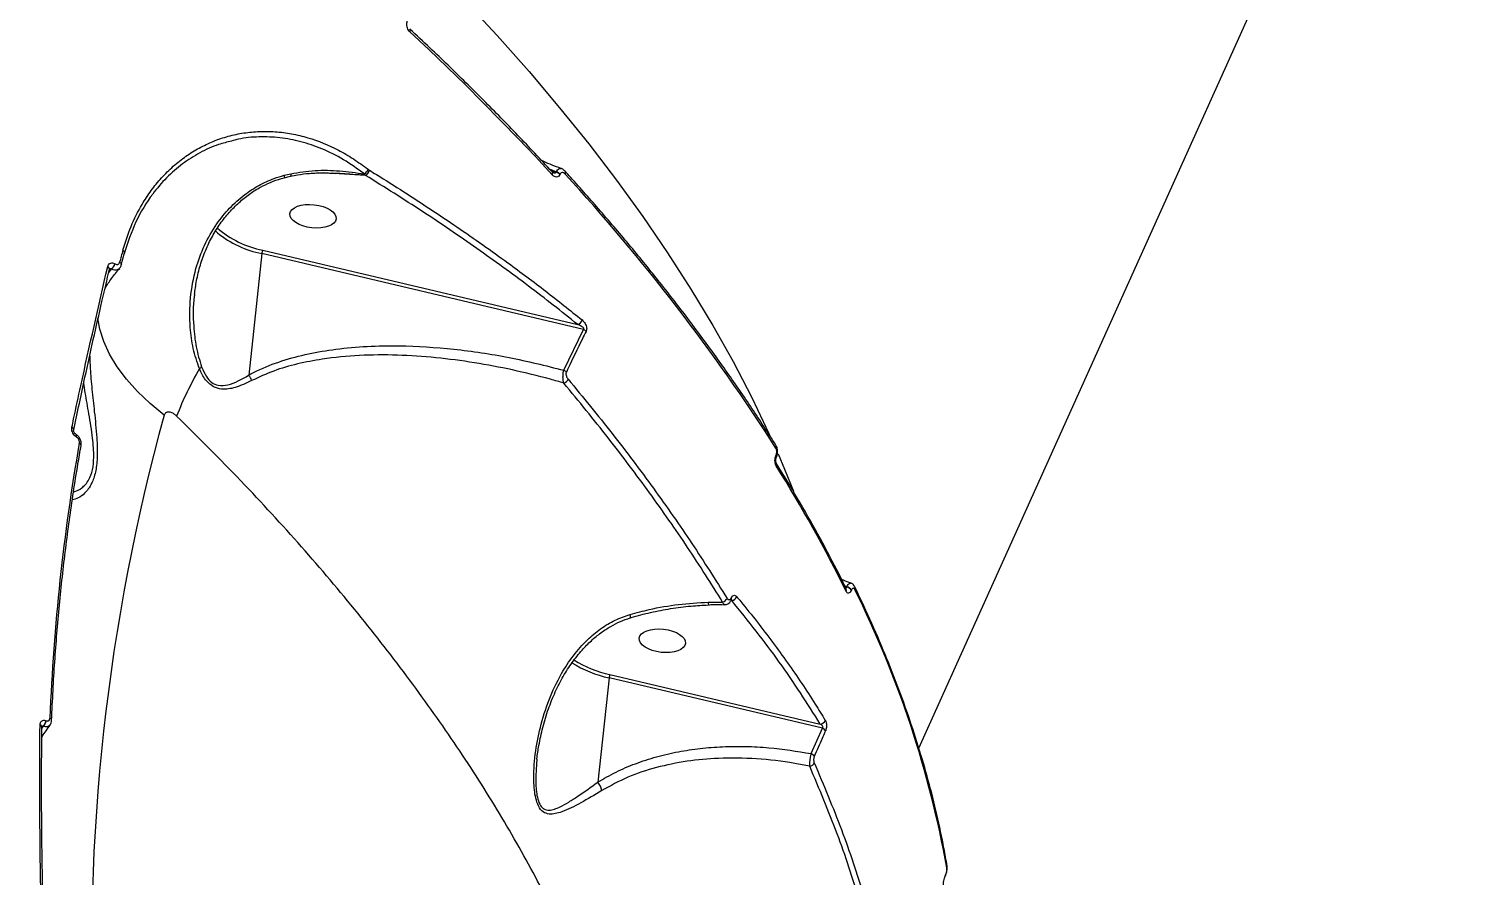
# Model space of a CAD drawing. Header units: millimetres. Extents: x -6901 to 7060, y -7557 to 6158.
# Drawn here: x -789.4 to -498.3, y 1037.6 to 1207.3 of the extents above; entities that cross this region are included whole.
import ezdxf

# ---------------------------------------------------------------- set-up
doc = ezdxf.new("R2010")
doc.units = ezdxf.units.MM
for name, color, linetype in [('DIKOM_ОБЪЕКТ', 7, 'Continuous'), ('DIKOM_РАЗМЕР_ЗОНА', 7, 'Continuous'), ('DIKOM_РАЗМЕР_ОБЪЕКТА', 7, 'Continuous')]:
    doc.layers.add(name, color=color, linetype=linetype)
doc.styles.add('style1', font='arial.ttf', dxfattribs={"width": 0.8})
doc.dimstyles.new('1-50', dxfattribs={"dimtxt": 300, "dimasz": 200, "dimexe": 100, "dimexo": 0, "dimgap": 100, "dimtad": 1, "dimtxsty": 'style1', "dimcen": 200, "dimclrd": 7, "dimclre": 7, "dimclrt": 7, "dimadec": 1, "dimazin": 2, "dimtfac": 1, "dimtmove": 0, "dimatfit": 2, "dimfxl": 0, "dimlwd": 25, "dimlwe": 18, "dimarcsym": 0})

# ---------------------------------------------------------------- blocks, each defined once
blk = doc.blocks.new('*D2')
at = {"layer": 'Defpoints', "color": 0, "transparency": 16777216}
for p in [(-1102.73, 4151.17), (-5819.23, -4492.42), (4721.24, -4492.42)]:
    blk.add_point(p, dxfattribs=at)
at = {"layer": 'DIKOM_РАЗМЕР_ОБЪЕКТА', "color": 7, "lineweight": 18, "transparency": 16777216}
for p, q in [((-1102.73, 4151.17), (-5919.23, 4151.17)), ((4721.24, -4492.42), (-5919.23, -4492.42))]:
    blk.add_line(p, q, dxfattribs=at)
at = {"layer": 'DIKOM_РАЗМЕР_ОБЪЕКТА', "color": 7, "lineweight": 25, "transparency": 16777216}
blk.add_line((-5819.23, 3951.17), (-5819.23, -4292.42), dxfattribs=at)
at = {"layer": 'DIKOM_РАЗМЕР_ОБЪЕКТА', "color": 7, "transparency": 16777216}
for points in [[(-5852.56, 3951.17), (-5785.89, 3951.17), (-5819.23, 4151.17)], [(-5852.56, -4292.42), (-5785.89, -4292.42), (-5819.23, -4492.42)]]:
    blk.add_solid(points, dxfattribs=at)
at = {"layer": 'DIKOM_РАЗМЕР_ОБЪЕКТА', "color": 7, "transparency": 16777216, "insert": (-6072.4, -170.63), "char_height": 300, "attachment_point": 5, "rotation": 90, "style": 'style1'}
blk.add_mtext('8650', dxfattribs=at)
blk = doc.blocks.new('*D3')
at = {"layer": 'Defpoints', "color": 0, "transparency": 16777216}
for p in [(-1553.27, 6158.28), (-6450.85, -6312.94), (5659.92, -6312.94)]:
    blk.add_point(p, dxfattribs=at)
at = {"layer": 'DIKOM_РАЗМЕР_ЗОНА', "color": 7, "lineweight": 18, "transparency": 16777216}
for p, q in [((-1553.27, 6158.28), (-6550.85, 6158.28)), ((5659.92, -6312.94), (-6550.85, -6312.94))]:
    blk.add_line(p, q, dxfattribs=at)
at = {"layer": 'DIKOM_РАЗМЕР_ЗОНА', "color": 7, "lineweight": 25, "transparency": 16777216}
blk.add_line((-6450.85, 5958.28), (-6450.85, -6112.94), dxfattribs=at)
at = {"layer": 'DIKOM_РАЗМЕР_ЗОНА', "color": 7, "transparency": 16777216}
for points in [[(-6484.18, 5958.28), (-6417.52, 5958.28), (-6450.85, 6158.28)], [(-6484.18, -6112.94), (-6417.52, -6112.94), (-6450.85, -6312.94)]]:
    blk.add_solid(points, dxfattribs=at)
at = {"layer": 'DIKOM_РАЗМЕР_ЗОНА', "color": 7, "transparency": 16777216, "insert": (-6704.02, -77.33), "char_height": 300, "attachment_point": 5, "rotation": 90, "style": 'style1'}
blk.add_mtext('12500', dxfattribs=at)

msp = doc.modelspace()

# ---------------------------------------------------------------- linework, layer by layer
at = {"layer": 'DIKOM_ОБЪЕКТ', "color": 7, "linetype": 'Continuous', "lineweight": 15}
for p, q in [((-610.998, 1063.183), (-503.582, 1301.518)), ((-721.449, 1179.193), (-721.203, 1179.025)), ((-683.7, 1178.679), (-685.073, 1179.245)), ((-738.276, 1177.491), (-736.973, 1177.795)), ((-738.261, 1177.985), (-736.964, 1178.297)), ((-721.951, 1177.976), (-730.43, 1178.473)), ((-721.984, 1177.984), (-724.484, 1178.173)), ((-721.984, 1177.984), (-722.189, 1178.272)), ((-721.951, 1177.976), (-721.984, 1177.984)), ((-721.203, 1179.025), (-721.169, 1179.005)), ((-684.759, 1178.908), (-683.736, 1178.599)), ((-683.736, 1178.599), (-683.7, 1178.679)), ((-682.935, 1178.22), (-682.971, 1178.139)), ((-770.924, 1160.028), (-770.268, 1162.418)), ((-742.761, 1162.29), (-745.372, 1137.949)), ((-678.223, 1147.103), (-742.761, 1162.29)), ((-742.572, 1162.953), (-679.419, 1148.092)), ((-773.439, 1158.503), (-772.91, 1159.185)), ((-772.93, 1159.198), (-773.349, 1158.887)), ((-773.304, 1159.174), (-773.309, 1159.151)), ((-772.91, 1159.185), (-772.93, 1159.198)), ((-772.222, 1160.259), (-772.202, 1160.246)), ((-682.193, 1138.916), (-678.223, 1147.103)), ((-780.049, 1126.074), (-780.07, 1126.087)), ((-779.933, 1125.543), (-779.954, 1125.555)), ((-639.657, 1121.849), (-639.638, 1121.892)), ((-639.596, 1121.474), (-639.577, 1121.517)), ((-625.437, 1095.51), (-625.832, 1095.691)), ((-625.753, 1095.534), (-625.465, 1095.448)), ((-625.552, 1095.134), (-625.553, 1095.135)), ((-625.465, 1095.448), (-625.437, 1095.51)), ((-624.529, 1094.851), (-624.557, 1094.789)), ((-653.251, 1092.43), (-650.348, 1092.455)), ((-648.508, 1092.733), (-648.641, 1092.773)), ((-648.508, 1092.733), (-648.614, 1092.739)), ((-673.131, 1077.254), (-675.371, 1056.362)), ((-630.357, 1067.189), (-673.131, 1077.254)), ((-672.942, 1077.918), (-630.769, 1067.994)), ((-786.054, 1068.676), (-786.033, 1068.668)), ((-786.865, 1067.5), (-786.862, 1067.474)), ((-786.839, 1067.097), (-786.566, 1067.507)), ((-786.586, 1067.516), (-786.838, 1067.287)), ((-786.566, 1067.507), (-786.586, 1067.516)), ((-632.595, 1062.085), (-630.357, 1067.189)), ((-687.586, 1060.977), (-687.598, 1060.748)), ((-605.686, 1037.557), (-605.658, 1037.619)), ((-605.667, 1037.732), (-605.639, 1037.794))]:
    msp.add_line(p, q, dxfattribs=at)
at = {"layer": 'DIKOM_ОБЪЕКТ', "color": 7, "linetype": 'Continuous', "lineweight": 15, "flags": 128}
for points in [[(-702.212, 1213.169), (-695.552, 1205.988), (-689.16, 1198.774), (-683.039, 1191.533), (-677.197, 1184.271), (-671.639, 1176.996), (-666.369, 1169.714), (-661.394, 1162.431), (-656.716, 1155.156), (-652.341, 1147.893), (-648.273, 1140.651), (-644.515, 1133.436), (-641.071, 1126.255), (-640.89, 1125.858)], [(-684.551, 1178.116), (-687.908, 1181.731), (-691.325, 1185.336), (-694.802, 1188.931), (-698.339, 1192.516), (-701.933, 1196.09), (-705.585, 1199.652), (-709.294, 1203.202), (-713.059, 1206.739)], [(-736.964, 1178.297), (-736.943, 1178.055), (-736.944, 1177.892), (-736.968, 1177.816), (-736.979, 1177.81)], [(-751.629, 1166.447), (-752.068, 1166.847), (-752.095, 1166.873)], [(-771.265, 1160.581), (-771.148, 1160.494), (-771.052, 1160.403), (-770.98, 1160.307), (-770.934, 1160.212), (-770.914, 1160.118), (-770.923, 1160.029), (-770.923, 1160.028)], [(-762.326, 1129.906), (-765.147, 1132.249), (-767.672, 1134.663), (-769.882, 1137.13), (-771.758, 1139.63), (-773.286, 1142.145), (-774.454, 1144.654), (-775.253, 1147.139), (-775.654, 1149.354)], [(-780.476, 1126.982), (-780.476, 1126.982), (-780.481, 1126.96)], [(-779.954, 1125.555), (-779.934, 1125.693), (-779.934, 1125.817), (-779.954, 1125.924), (-779.992, 1126.01), (-780.048, 1126.072), (-780.072, 1126.088)], [(-639.239, 1122.152), (-637.945, 1119.113), (-636.151, 1114.669)], [(-668.904, 1089.274), (-668.874, 1089.303), (-668.85, 1089.434), (-668.86, 1089.662), (-668.904, 1089.972)]]:
    msp.add_lwpolyline(points, dxfattribs=at)
at = {"layer": 'DIKOM_ОБЪЕКТ', "color": 7, "linetype": 'Continuous', "lineweight": 15}
for centre, radius, start, end in [((-713.487, 1207.024), 0.514, 326.35721, 32.73268), ((-723.098, 1179.76), 1.744, 301.41878, 340.99324), ((-722.673, 1179.313), 1.498, 297.37897, 348.89907), ((-722.662, 1179.327), 1.527, 297.74102, 347.81102), ((-685.004, 1178.398), 0.533, 328.16543, 33.51351), ((-684.222, 1176.921), 1.746, 44.22803, 73.83067), ((-684.186, 1177.002), 1.747, 44.23218, 73.83308), ((-682.393, 1178.517), 0.54, 328.63183, 33.16944), ((-973.843, 909.985), 396.448, 32.5527, 42.5813), ((-738.637, 1182.39), 19.832, 228.99466, 258.55403), ((-738.625, 1182.649), 20.775, 231.24753, 258.51636), ((-375.678, 1053.462), 409.833, 164.50153, 164.84857), ((-770.846, 1162.447), 0.578, 357.14881, 65.76841), ((-740.844, 1162.102), 1.927, 153.80311, 174.4224), ((-773.859, 1159.162), 0.555, 1.25372, 69.15352), ((-774.09, 1160.738), 1.928, 306.98181, 345.60537), ((-774.069, 1160.725), 1.927, 306.97208, 345.61065), ((-679.875, 1149.392), 1.377, 289.34807, 344.08996), ((-678.914, 1145.76), 1.51, 38.32266, 62.79105), ((-695.046, 1104.599), 69.479, 150.10113, 158.81068), ((-756.666, 1141.524), 2.679, 301.20355, 313.47213), ((-682.843, 1137.575), 1.491, 39.5497, 64.13071), ((-682.758, 1137.806), 1.572, 291.1136, 334.82106), ((-373.719, 1022.494), 403.178, 164.54897, 182.90447), ((-781.052, 1126.966), 0.576, 1.61782, 67.45939), ((-371.489, 1052.679), 414.099, 170.03923, 177.71814), ((-780.379, 1125.725), 0.482, 337.79105, 46.21215), ((-779.538, 1123.797), 0.545, 1.1716, 69.43715), ((-640.2, 1123.584), 0.592, 331.71106, 28.93927), ((-639.961, 1121.607), 0.388, 339.75712, 38.5844), ((-639.942, 1121.65), 0.389, 339.98092, 38.54819), ((-640.119, 1120.02), 0.591, 331.66092, 28.87591), ((-887.99, 964.61), 292.854, 26.34938, 31.98627), ((-626.119, 1094.874), 0.624, 333.11549, 24.43937), ((-625.837, 1093.979), 1.515, 32.306, 75.77175), ((-625.809, 1094.042), 1.515, 32.30732, 75.77043), ((-624.437, 1095.265), 0.628, 333.27787, 24.10556), ((-809.397, 1002.587), 207.256, 10.16224, 26.47484), ((-649.409, 1092.487), 3.842, 180.85535, 188.90642), ((-650.668, 1093.76), 1.343, 283.78548, 334.67841), ((-649.023, 1093.047), 0.456, 337.71551, 32.01891), ((-648.736, 1093.965), 1.253, 280.47594, 341.12785), ((-668.16, 1100.056), 23.337, 237.84375, 257.7021), ((-668.124, 1100.021), 22.623, 237.82159, 257.70378), ((-671.213, 1077.067), 1.927, 153.80498, 174.4253), ((-787.712, 1068.734), 1.659, 312.71679, 358.0057), ((-787.69, 1068.725), 1.658, 312.70939, 358.00722), ((-785.392, 1068.686), 0.498, 7.47359, 74.63717), ((-630.885, 1069.178), 1.19, 275.57308, 338.45272), ((-787.348, 1067.357), 0.504, 16.5103, 76.28406), ((-630.858, 1066.039), 1.255, 27.06611, 66.46341), ((-633.084, 1060.736), 1.215, 278.84064, 334.68663), ((-633.072, 1060.94), 1.241, 27.77457, 67.3939), ((-678.011, 1054.11), 3.47, 9.29173, 40.45918), ((-606.017, 1039.444), 0.689, 335.10397, 9.15297), ((-605.955, 1037.676), 0.294, 335.14152, 11.00142), ((-605.928, 1037.738), 0.295, 336.91335, 10.96516)]:
    msp.add_arc(centre, radius, start, end, dxfattribs=at)
for centre in [(-732.484, 1169.777), (-662.437, 1084.69)]:
    msp.add_ellipse(centre, major_axis=(-4.641, 0.514), ratio=0.5005118, dxfattribs=at)
for points, knots in [([(-713.059, 1206.739), (-713.155, 1206.841), (-713.359, 1207.059), (-713.58, 1207.5), (-713.702, 1207.989), (-713.713, 1208.474), (-713.622, 1208.744), (-713.576, 1208.879)], [0, 0, 0, 0, 0.1890444, 0.404521, 0.606848, 0.8033561, 1, 1, 1, 1]), ([(-684.559, 1178.692), (-685.713, 1179.939), (-689.058, 1183.554), (-694.773, 1189.512), (-701.778, 1196.546), (-707.897, 1202.473), (-711.712, 1206.045), (-713.055, 1207.302)], [0, 0, 0, 0, 0.1293309, 0.3750745, 0.6208173, 0.8665545, 1, 1, 1, 1]), ([(-770.609, 1162.975), (-770.099, 1164.589), (-769.072, 1167.841), (-767.065, 1171.779), (-764.965, 1174.98), (-762.876, 1177.541), (-760.547, 1179.845), (-758.013, 1181.845), (-755.325, 1183.512), (-752.486, 1184.857), (-749.487, 1185.872), (-746.384, 1186.533), (-743.235, 1186.831), (-740.039, 1186.781), (-736.79, 1186.366), (-732.53, 1185.349), (-728.355, 1183.642), (-724.355, 1181.338), (-722.418, 1179.908), (-721.449, 1179.193)], [0, 0, 0, 0, 0.0745637, 0.1501933, 0.2027896, 0.2553865, 0.3095194, 0.363652, 0.4162912, 0.4689309, 0.5231064, 0.5772823, 0.6299, 0.6825171, 0.736665, 0.7908124, 0.8939434, 0.9469708, 1, 1, 1, 1]), ([(-722.189, 1178.272), (-723.569, 1179.266), (-726.33, 1181.254), (-730.624, 1183.364), (-734.912, 1184.813), (-739.14, 1185.615), (-743.337, 1185.762), (-746.592, 1185.495), (-748.369, 1184.984), (-748.832, 1184.851)], [0, 0, 0, 0, 0.1656487, 0.3312941, 0.4848498, 0.6388926, 0.7924456, 0.9459598, 1, 1, 1, 1]), ([(-748.832, 1184.851), (-749.699, 1184.642), (-751.897, 1184.111), (-755.208, 1182.583), (-758.711, 1180.357), (-761.893, 1177.576), (-765.131, 1173.798), (-768.192, 1168.812), (-769.641, 1164.45), (-770.366, 1162.269)], [0, 0, 0, 0, 0.0860106, 0.218096, 0.350161, 0.482649, 0.6147159, 0.8073579, 1, 1, 1, 1]), ([(-682.702, 1179.349), (-682.874, 1179.406), (-684.227, 1179.859), (-685.513, 1180.429), (-686.635, 1180.926)], [0, 0, 0, 0, 0.1275591, 1, 1, 1, 1]), ([(-683.7, 1178.679), (-683.663, 1178.748), (-683.541, 1178.976), (-683.295, 1179.245), (-682.985, 1179.408), (-682.798, 1179.35), (-682.71, 1179.323)], [0, 0, 0, 0, 0.1339302, 0.4409545, 0.7352095, 1, 1, 1, 1]), ([(-681.95, 1178.801), (-682, 1178.86), (-682.199, 1179.091), (-682.465, 1179.292), (-682.698, 1179.336), (-682.708, 1179.338)], [0, 0, 0, 0, 0.2467266, 0.9658179, 1, 1, 1, 1]), ([(-755.278, 1139.233), (-755.732, 1140.566), (-756.641, 1143.237), (-757.233, 1148.061), (-757.208, 1153.461), (-756.191, 1159.015), (-754.37, 1163.994), (-752.059, 1168.067), (-749.292, 1171.466), (-746.431, 1174.044), (-743.397, 1176.011), (-740.703, 1177.278), (-738.945, 1177.787), (-738.261, 1177.985)], [0, 0, 0, 0, 0.0899531, 0.180155, 0.3068406, 0.4334847, 0.5393771, 0.6451762, 0.7305692, 0.8158829, 0.885729, 0.9555185, 1, 1, 1, 1]), ([(-756.239, 1154.07), (-756.125, 1155.007), (-755.879, 1157.016), (-755.125, 1159.999), (-754.071, 1162.97), (-752.739, 1165.742), (-751.156, 1168.274), (-749.354, 1170.55), (-747.38, 1172.547), (-745.271, 1174.244), (-743.151, 1175.589), (-741.001, 1176.607), (-739.395, 1177.214), (-738.456, 1177.411), (-738.27, 1177.45)], [0, 0, 0, 0, 0.0912998, 0.1955691, 0.2973468, 0.3961981, 0.4922971, 0.5845255, 0.6736967, 0.7588698, 0.8399112, 0.9089948, 0.9820514, 1, 1, 1, 1]), ([(-738.261, 1177.985), (-738.258, 1177.96), (-738.239, 1177.802), (-738.232, 1177.593), (-738.248, 1177.464), (-738.28, 1177.496), (-738.28, 1177.496)], [0, 0, 0, 0, 0.0846386, 0.5262439, 0.9985442, 1, 1, 1, 1]), ([(-736.975, 1177.79), (-736.522, 1177.893), (-735.275, 1178.178), (-733.06, 1178.406), (-730.505, 1178.522), (-728.758, 1178.422), (-727.961, 1178.376)], [0, 0, 0, 0, 0.1527684, 0.4205836, 0.7358265, 1, 1, 1, 1]), ([(-736.964, 1178.297), (-735.337, 1178.562), (-732.081, 1179.092), (-727.129, 1178.95), (-723.842, 1178.499), (-722.189, 1178.272)], [0, 0, 0, 0, 0.3317425, 0.6638447, 1, 1, 1, 1]), ([(-724.484, 1178.173), (-724.517, 1178.175), (-725.897, 1178.28), (-727.28, 1178.342), (-728.629, 1178.404)], [0, 0, 0, 0, 0.0242609, 1, 1, 1, 1]), ([(-679.419, 1148.092), (-682.672, 1150.672), (-689.179, 1155.832), (-699.604, 1163.379), (-710.466, 1170.791), (-718.123, 1175.581), (-721.951, 1177.976)], [0, 0, 0, 0, 0.2492675, 0.4985361, 0.7492675, 1, 1, 1, 1]), ([(-721.169, 1179.005), (-720.706, 1178.719), (-718.389, 1177.292), (-712.442, 1173.545), (-703.55, 1167.672), (-694.113, 1161.007), (-685.778, 1154.784), (-680.96, 1150.937), (-678.551, 1149.014)], [0, 0, 0, 0, 0.0299888, 0.1499469, 0.3900562, 0.6301657, 0.8150823, 1, 1, 1, 1]), ([(-684.377, 1178.544), (-684.375, 1178.544), (-684.351, 1178.544), (-684.429, 1178.56), (-684.517, 1178.651), (-684.56, 1178.696)], [0, 0, 0, 0, 0.0471244, 0.5383145, 1, 1, 1, 1]), ([(-682.971, 1178.139), (-682.998, 1178.087), (-683.09, 1177.906), (-683.323, 1177.7), (-683.683, 1177.617), (-684.117, 1177.723), (-684.397, 1177.977), (-684.551, 1178.116)], [0, 0, 0, 0, 0.0796222, 0.2757258, 0.4707532, 0.7105354, 1, 1, 1, 1]), ([(-684.377, 1178.554), (-684.308, 1178.532), (-684.16, 1178.484), (-683.974, 1178.473), (-683.842, 1178.502), (-683.771, 1178.54), (-683.747, 1178.581), (-683.736, 1178.599)], [0, 0, 0, 0, 0.2995242, 0.6383316, 0.7785754, 0.9068403, 1, 1, 1, 1]), ([(-681.932, 1178.236), (-682.033, 1178.329), (-682.213, 1178.493), (-682.49, 1178.557), (-682.713, 1178.502), (-682.858, 1178.37), (-682.917, 1178.255), (-682.935, 1178.22)], [0, 0, 0, 0, 0.3025646, 0.5347137, 0.7254836, 0.9171134, 1, 1, 1, 1]), ([(-639.682, 1123.871), (-640.486, 1125.135), (-642.817, 1128.8), (-646.88, 1134.872), (-651.953, 1142.083), (-657.29, 1149.291), (-662.88, 1156.49), (-668.722, 1163.674), (-674.704, 1170.713), (-679.165, 1175.753), (-681.574, 1178.407), (-681.941, 1178.812)], [0, 0, 0, 0, 0.0688516, 0.1996749, 0.3304988, 0.4613208, 0.5921402, 0.7229571, 0.853771, 0.9776972, 1, 1, 1, 1]), ([(-780.831, 1127.497), (-780.715, 1128.048), (-780.131, 1130.802), (-777.841, 1141.474), (-775.495, 1151.691), (-773.661, 1159.68)], [0, 0, 0, 0, 0.0517106, 0.2585528, 1, 1, 1, 1]), ([(-780.456, 1126.977), (-779.715, 1130.482), (-777.911, 1139.009), (-775.509, 1149.748), (-773.793, 1157.009), (-773.283, 1159.169)], [0, 0, 0, 0, 0.3289102, 0.8004112, 1, 1, 1, 1]), ([(-774.187, 1155.322), (-773.77, 1156), (-772.926, 1157.375), (-771.812, 1158.67), (-771.248, 1159.326)], [0, 0, 0, 0, 0.4935737, 1, 1, 1, 1]), ([(-773.661, 1159.68), (-773.614, 1159.817), (-773.521, 1160.091), (-773.23, 1160.355), (-772.868, 1160.463), (-772.514, 1160.415), (-772.304, 1160.302), (-772.222, 1160.259)], [0, 0, 0, 0, 0.2182592, 0.4367346, 0.653009, 0.8657396, 1, 1, 1, 1]), ([(-772.93, 1159.198), (-772.956, 1159.213), (-773.023, 1159.253), (-773.148, 1159.261), (-773.257, 1159.231), (-773.305, 1159.186), (-773.314, 1159.176)], [0, 0, 0, 0, 0.2139217, 0.5540411, 0.9106139, 1, 1, 1, 1]), ([(-773.307, 1159.151), (-773.305, 1159.16), (-773.298, 1159.203), (-773.293, 1159.205), (-773.29, 1159.207)], [0, 0, 0, 0, 0.1894608, 1, 1, 1, 1]), ([(-771.297, 1159.371), (-771.366, 1159.288), (-771.496, 1159.134), (-771.836, 1158.997), (-772.277, 1158.957), (-772.676, 1159.07), (-772.882, 1159.172), (-772.91, 1159.185)], [0, 0, 0, 0, 0.1964349, 0.3688223, 0.6630536, 0.9547736, 1, 1, 1, 1]), ([(-772.202, 1160.246), (-772.189, 1160.238), (-772.092, 1160.181), (-771.903, 1160.114), (-771.686, 1160.124), (-771.495, 1160.208), (-771.348, 1160.35), (-771.291, 1160.509), (-771.265, 1160.581)], [0, 0, 0, 0, 0.0340251, 0.2522836, 0.4705632, 0.5979321, 0.8193047, 1, 1, 1, 1]), ([(-771.307, 1159.353), (-771.269, 1159.386), (-771.09, 1159.544), (-770.967, 1159.797), (-770.935, 1160.009), (-770.931, 1160.032)], [0, 0, 0, 0, 0.1925035, 0.9126276, 1, 1, 1, 1]), ([(-756.231, 1154.067), (-756.254, 1153.943), (-756.638, 1151.864), (-756.48, 1148.318), (-756.047, 1143.55), (-755.231, 1140.902), (-754.823, 1139.58)], [0, 0, 0, 0, 0.0258796, 0.4333535, 0.7170872, 1, 1, 1, 1]), ([(-678.223, 1147.103), (-678.212, 1147.11), (-678.19, 1147.126), (-678.163, 1147.16), (-678.152, 1147.194), (-678.15, 1147.231), (-678.158, 1147.277), (-678.218, 1147.397), (-678.387, 1147.551), (-678.672, 1147.743), (-679.025, 1147.928), (-679.289, 1148.038), (-679.419, 1148.092)], [0, 0, 0, 0, 0.0254568, 0.0517287, 0.0782547, 0.0864536, 0.1150014, 0.152878, 0.3029574, 0.490737, 0.7489828, 1, 1, 1, 1]), ([(-678.551, 1149.014), (-678.327, 1148.799), (-678.008, 1148.492), (-677.714, 1147.883), (-677.606, 1147.451), (-677.608, 1147.066), (-677.664, 1146.835), (-677.716, 1146.725), (-677.729, 1146.696)], [0, 0, 0, 0, 0.4030022, 0.5733178, 0.7451301, 0.8533653, 0.9617343, 1, 1, 1, 1]), ([(-677.729, 1146.696), (-677.978, 1146.201), (-679.223, 1143.724), (-680.54, 1140.997), (-681.586, 1138.755), (-681.693, 1138.524)], [0, 0, 0, 0, 0.1831694, 0.9158829, 1, 1, 1, 1]), ([(-777.256, 1141.766), (-777.233, 1140.942), (-777.173, 1138.863), (-776.824, 1135.097), (-776.413, 1131.288), (-776.062, 1128.024), (-775.852, 1125.587), (-775.74, 1123.327), (-775.753, 1120.957), (-776.048, 1118.402), (-776.747, 1116.376), (-777.538, 1115.074), (-778.459, 1114.031), (-779.568, 1113.234), (-780.346, 1113.016), (-780.721, 1112.911)], [0, 0, 0, 0, 0.0799244, 0.2015451, 0.3231178, 0.3905766, 0.4579649, 0.5107582, 0.5634514, 0.6414449, 0.7196161, 0.7721988, 0.8248815, 0.9157315, 1, 1, 1, 1]), ([(-745.372, 1137.949), (-744.826, 1138.235), (-742.72, 1139.34), (-738.769, 1140.869), (-733.446, 1142.278), (-727.712, 1143.234), (-721.629, 1143.767), (-713.745, 1143.899), (-704.242, 1143.29), (-693.177, 1141.661), (-685.852, 1139.831), (-682.193, 1138.916)], [0, 0, 0, 0, 0.0310726, 0.11984, 0.2089545, 0.2979293, 0.396824, 0.4957433, 0.6636324, 0.8319721, 1, 1, 1, 1]), ([(-682.192, 1136.339), (-683.091, 1136.597), (-686.51, 1137.58), (-692.488, 1139.038), (-700.158, 1140.491), (-707.869, 1141.507), (-715.585, 1142.033), (-723.21, 1141.974), (-729.894, 1141.331), (-735.61, 1140.236), (-740.408, 1138.88), (-743.334, 1137.514), (-744.793, 1136.833)], [0, 0, 0, 0, 0.0419923, 0.1597357, 0.2774741, 0.3966791, 0.516259, 0.6356339, 0.754559, 0.8363979, 0.918367, 1, 1, 1, 1]), ([(-744.793, 1136.833), (-745.898, 1136.309), (-747.447, 1135.575), (-749.461, 1135.132), (-750.917, 1135.076), (-752.464, 1135.497), (-754.02, 1136.804), (-754.848, 1138.236), (-755.233, 1139.128), (-755.278, 1139.233)], [0, 0, 0, 0, 0.2865123, 0.4015678, 0.5163038, 0.6574672, 0.7993931, 0.9763486, 1, 1, 1, 1]), ([(-754.823, 1139.58), (-754.54, 1138.91), (-754.029, 1137.702), (-752.834, 1136.377), (-751.306, 1135.729), (-749.472, 1135.907), (-747.446, 1136.719), (-746.073, 1137.503), (-745.371, 1137.941), (-745.37, 1137.941)], [0, 0, 0, 0, 0.1595655, 0.2875559, 0.4150674, 0.5935067, 0.7940438, 0.999729, 1, 1, 1, 1]), ([(-682.192, 1136.339), (-682.241, 1136.543), (-682.342, 1136.952), (-682.378, 1137.712), (-682.323, 1138.41), (-682.232, 1138.762), (-682.193, 1138.916)], [0, 0, 0, 0, 0.2829489, 0.567494, 0.8112007, 1, 1, 1, 1]), ([(-681.693, 1138.524), (-681.714, 1138.471), (-681.756, 1138.359), (-681.769, 1138.136), (-681.731, 1137.878), (-681.603, 1137.504), (-681.444, 1137.286), (-681.335, 1137.137)], [0, 0, 0, 0, 0.1212381, 0.2523215, 0.4115945, 0.5993777, 1, 1, 1, 1]), ([(-780.467, 1114.584), (-780.392, 1114.596), (-779.877, 1114.675), (-779.053, 1115.133), (-778.098, 1115.974), (-777.303, 1117.07), (-776.622, 1118.875), (-776.407, 1121.214), (-776.486, 1123.388), (-776.695, 1125.487), (-777.025, 1127.767), (-777.535, 1130.82), (-778.067, 1133.739), (-778.36, 1135.692), (-778.458, 1136.349)], [0, 0, 0, 0, 0.0201456, 0.1382523, 0.2029829, 0.2693076, 0.3640744, 0.4587017, 0.523512, 0.5902082, 0.6760813, 0.763211, 0.9204238, 1, 1, 1, 1]), ([(-745.37, 1137.941), (-745.37, 1137.942), (-745.372, 1137.944), (-745.372, 1137.947), (-745.372, 1137.948), (-745.372, 1137.949)], [0, 0, 0, 0, 0.3452239, 0.8144184, 1, 1, 1, 1]), ([(-744.793, 1136.833), (-744.804, 1136.865), (-744.868, 1137.056), (-745.037, 1137.448), (-745.252, 1137.766), (-745.37, 1137.941)], [0, 0, 0, 0, 0.0843835, 0.4973501, 1, 1, 1, 1]), ([(-650.348, 1092.455), (-652.646, 1096.099), (-657.241, 1103.387), (-664.942, 1114.363), (-673.178, 1125.358), (-679.187, 1132.679), (-682.192, 1136.339)], [0, 0, 0, 0, 0.2491213, 0.4982425, 0.7491206, 1, 1, 1, 1]), ([(-681.335, 1137.137), (-678.348, 1133.496), (-672.373, 1126.216), (-664.139, 1115.23), (-656.405, 1104.211), (-651.771, 1096.861), (-649.454, 1093.185)], [0, 0, 0, 0, 0.2491218, 0.4982432, 0.7491217, 1, 1, 1, 1]), ([(-759.828, 1129.713), (-759.996, 1129.861), (-760.345, 1130.17), (-760.865, 1130.432), (-761.332, 1130.536), (-761.724, 1130.51), (-762.024, 1130.37), (-762.232, 1130.156), (-762.295, 1129.987), (-762.326, 1129.906)], [0, 0, 0, 0, 0.1943989, 0.4036935, 0.5538959, 0.6909995, 0.8350642, 0.9219002, 1, 1, 1, 1]), ([(-666.218, 928.12), (-665.786, 929.987), (-664.474, 935.659), (-663.603, 945.678), (-663.529, 958.08), (-664.723, 970.726), (-667.067, 983.533), (-670.502, 996.462), (-675.032, 1009.643), (-680.631, 1023.014), (-687.272, 1036.508), (-694.894, 1049.996), (-703.476, 1063.45), (-712.964, 1076.846), (-723.373, 1090.232), (-734.673, 1103.544), (-746.744, 1116.74), (-755.471, 1125.393), (-759.828, 1129.713)], [0, 0, 0, 0, 0.0329631, 0.1001322, 0.1673024, 0.2343533, 0.2986019, 0.363052, 0.4276073, 0.4921659, 0.5566238, 0.6208776, 0.6839093, 0.7471252, 0.8104356, 0.8737474, 0.9369662, 1, 1, 1, 1]), ([(-779.954, 1125.555), (-780.033, 1125.609), (-780.238, 1125.748), (-780.527, 1126.085), (-780.762, 1126.545), (-780.883, 1127.046), (-780.849, 1127.347), (-780.831, 1127.497)], [0, 0, 0, 0, 0.1342503, 0.3469698, 0.5632541, 0.7817257, 1, 1, 1, 1]), ([(-780.071, 1126.09), (-780.093, 1126.103), (-780.142, 1126.134), (-780.246, 1126.237), (-780.35, 1126.384), (-780.434, 1126.558), (-780.483, 1126.738), (-780.493, 1126.889), (-780.483, 1126.938), (-780.479, 1126.96)], [0, 0, 0, 0, 0.1107543, 0.2550785, 0.3933292, 0.5450244, 0.7005125, 0.8632979, 1, 1, 1, 1]), ([(-784.898, 1068.748), (-784.809, 1070.751), (-784.551, 1076.566), (-783.884, 1086.166), (-782.797, 1097.532), (-781.39, 1108.851), (-780.066, 1117.601), (-779.206, 1122.575), (-778.993, 1123.808)], [0, 0, 0, 0, 0.1082673, 0.3142305, 0.5201992, 0.7261683, 0.9321394, 1, 1, 1, 1]), ([(-779.003, 1123.813), (-778.983, 1124.004), (-778.936, 1124.43), (-779.149, 1125.105), (-779.527, 1125.712), (-779.9, 1125.946), (-780.062, 1126.047)], [0, 0, 0, 0, 0.2225354, 0.4942709, 0.7804263, 1, 1, 1, 1]), ([(-779.346, 1124.307), (-779.346, 1124.309), (-779.33, 1124.402), (-779.326, 1124.604), (-779.396, 1124.878), (-779.522, 1125.139), (-779.694, 1125.373), (-779.856, 1125.488), (-779.933, 1125.543)], [0, 0, 0, 0, 0.0043689, 0.2198388, 0.4355957, 0.5682557, 0.7938399, 1, 1, 1, 1]), ([(-639.578, 1121.515), (-639.577, 1121.516), (-639.463, 1121.708), (-639.358, 1122.207), (-639.343, 1122.972), (-639.475, 1123.554), (-639.658, 1123.808), (-639.696, 1123.861)], [0, 0, 0, 0, 0.0009231, 0.2876927, 0.5952898, 0.9167641, 1, 1, 1, 1]), ([(-639.599, 1119.74), (-639.659, 1119.858), (-639.778, 1120.095), (-639.863, 1120.578), (-639.862, 1121.088), (-639.784, 1121.529), (-639.693, 1121.758), (-639.657, 1121.849)], [0, 0, 0, 0, 0.2150468, 0.4299793, 0.6447022, 0.8592103, 1, 1, 1, 1]), ([(-639.603, 1120.308), (-639.602, 1120.308), (-639.601, 1120.306), (-639.629, 1120.355), (-639.664, 1120.46), (-639.701, 1120.636), (-639.715, 1120.864), (-639.699, 1121.108), (-639.656, 1121.316), (-639.613, 1121.441), (-639.597, 1121.471), (-639.596, 1121.473)], [0, 0, 0, 0, 0.00996, 0.1243428, 0.2386137, 0.3815821, 0.53382, 0.6997748, 0.850635, 0.991461, 1, 1, 1, 1]), ([(-639.638, 1121.892), (-639.614, 1121.953), (-639.553, 1122.107), (-639.501, 1122.404), (-639.5, 1122.744), (-639.558, 1123.067), (-639.638, 1123.225), (-639.679, 1123.304)], [0, 0, 0, 0, 0.1422755, 0.357082, 0.571536, 0.7857243, 1, 1, 1, 1]), ([(-625.551, 1095.132), (-626.175, 1096.383), (-627.986, 1100.012), (-631.201, 1106.04), (-635.241, 1113.181), (-638.155, 1117.943), (-639.601, 1120.306)], [0, 0, 0, 0, 0.1499035, 0.4346842, 0.7194735, 1, 1, 1, 1]), ([(-624.598, 1096.261), (-625.106, 1096.431), (-625.777, 1096.656), (-626.406, 1096.949), (-626.559, 1097.02)], [0, 0, 0, 0, 0.7567244, 1, 1, 1, 1]), ([(-625.829, 1095.319), (-625.805, 1095.31), (-625.731, 1095.281), (-625.623, 1095.296), (-625.541, 1095.343), (-625.494, 1095.394), (-625.477, 1095.426), (-625.465, 1095.448)], [0, 0, 0, 0, 0.1685878, 0.5301408, 0.7704526, 0.845746, 1, 1, 1, 1]), ([(-624.557, 1094.789), (-624.589, 1094.724), (-624.684, 1094.532), (-624.88, 1094.307), (-625.13, 1094.209), (-625.376, 1094.292), (-625.5, 1094.492), (-625.562, 1094.591)], [0, 0, 0, 0, 0.1083091, 0.3204259, 0.5430713, 0.7715494, 1, 1, 1, 1]), ([(-625.437, 1095.51), (-625.391, 1095.596), (-625.257, 1095.845), (-625.016, 1096.134), (-624.773, 1096.289), (-624.659, 1096.227), (-624.618, 1096.205)], [0, 0, 0, 0, 0.1693285, 0.4876233, 0.819819, 1, 1, 1, 1]), ([(-623.876, 1095.514), (-623.898, 1095.569), (-623.982, 1095.77), (-624.221, 1096.044), (-624.493, 1096.168), (-624.613, 1096.223)], [0, 0, 0, 0, 0.1697868, 0.6324727, 1, 1, 1, 1]), ([(-623.876, 1094.982), (-623.916, 1095.048), (-623.996, 1095.179), (-624.155, 1095.233), (-624.318, 1095.168), (-624.445, 1095.021), (-624.507, 1094.895), (-624.529, 1094.851)], [0, 0, 0, 0, 0.2288511, 0.45789, 0.6785203, 0.8883591, 1, 1, 1, 1]), ([(-605.337, 1039.554), (-605.542, 1040.732), (-606.137, 1044.147), (-607.346, 1049.851), (-609.059, 1056.685), (-611.068, 1063.581), (-613.367, 1070.531), (-615.954, 1077.533), (-618.832, 1084.579), (-621.498, 1090.581), (-623.248, 1094.236), (-623.863, 1095.52)], [0, 0, 0, 0, 0.06529, 0.1891757, 0.3130802, 0.4370072, 0.5609527, 0.6849145, 0.8088893, 0.9328749, 1, 1, 1, 1]), ([(-668.905, 1089.278), (-668.836, 1089.299), (-667.49, 1089.724), (-664.79, 1090.396), (-660.773, 1091.174), (-656.896, 1091.683), (-654.358, 1091.814), (-653.203, 1091.874)], [0, 0, 0, 0, 0.0137014, 0.2675028, 0.5237225, 0.7831677, 1, 1, 1, 1]), ([(-668.904, 1089.972), (-667.626, 1090.315), (-664.455, 1091.163), (-659.219, 1092.068), (-655.248, 1092.309), (-653.251, 1092.43)], [0, 0, 0, 0, 0.2512743, 0.6234754, 1, 1, 1, 1]), ([(-653.206, 1091.915), (-652.891, 1091.926), (-651.811, 1091.966), (-650.731, 1091.938), (-649.967, 1091.918)], [0, 0, 0, 0, 0.2922561, 1, 1, 1, 1]), ([(-649.957, 1091.971), (-649.984, 1091.965), (-650.081, 1091.941), (-650.22, 1092.118), (-650.311, 1092.357), (-650.348, 1092.455)], [0, 0, 0, 0, 0.1870046, 0.6676631, 1, 1, 1, 1]), ([(-649.958, 1091.962), (-649.917, 1091.956), (-649.701, 1091.923), (-649.319, 1092.071), (-648.905, 1092.384), (-648.682, 1092.677), (-648.607, 1092.865), (-648.603, 1092.875)], [0, 0, 0, 0, 0.0715233, 0.3747436, 0.6616356, 0.9815051, 1, 1, 1, 1]), ([(-649.454, 1093.185), (-649.429, 1093.149), (-649.347, 1093.029), (-649.182, 1092.92), (-648.977, 1092.923), (-648.784, 1093.039), (-648.686, 1093.205), (-648.636, 1093.289)], [0, 0, 0, 0, 0.104367, 0.3453673, 0.5759487, 0.7877405, 1, 1, 1, 1]), ([(-648.642, 1092.769), (-648.626, 1092.813), (-648.594, 1092.9), (-648.557, 1092.942), (-648.568, 1092.932), (-648.57, 1092.93)], [0, 0, 0, 0, 0.4461992, 0.9007193, 1, 1, 1, 1]), ([(-648.636, 1093.289), (-648.565, 1093.409), (-648.423, 1093.648), (-648.147, 1093.811), (-647.841, 1093.824), (-647.652, 1093.652), (-647.551, 1093.56)], [0, 0, 0, 0, 0.2322265, 0.4640014, 0.7140178, 1, 1, 1, 1]), ([(-630.769, 1067.994), (-633.401, 1072.152), (-638.674, 1080.482), (-645.226, 1088.645), (-648.508, 1092.733)], [0, 0, 0, 0, 0.499174, 1, 1, 1, 1]), ([(-647.551, 1093.56), (-647.271, 1093.222), (-645.875, 1091.535), (-642.345, 1087.129), (-637.257, 1080.297), (-632.818, 1073.698), (-630.448, 1069.834), (-629.778, 1068.741)], [0, 0, 0, 0, 0.0413729, 0.2068699, 0.5381495, 0.8694285, 1, 1, 1, 1]), ([(-674.587, 1054.67), (-676.009, 1053.808), (-678.849, 1052.084), (-681.855, 1050.618), (-683.911, 1049.991), (-685.178, 1049.89), (-686.372, 1050.27), (-687.305, 1051.421), (-687.844, 1053.057), (-688.118, 1054.789), (-688.288, 1057.715), (-688.028, 1061.94), (-686.974, 1067.421), (-685.274, 1072.879), (-683.006, 1077.713), (-680.367, 1081.747), (-677.716, 1084.769), (-674.862, 1087.137), (-671.995, 1088.902), (-669.917, 1089.622), (-668.904, 1089.972)], [0, 0, 0, 0, 0.0881048, 0.1760177, 0.2084862, 0.240859, 0.2743818, 0.3082169, 0.3377114, 0.3653217, 0.3930126, 0.4736085, 0.5544941, 0.6404794, 0.7263852, 0.7896531, 0.8528359, 0.9027404, 0.9525832, 1, 1, 1, 1]), ([(-687.609, 1060.968), (-687.607, 1060.986), (-687.52, 1061.906), (-687.14, 1064.034), (-686.442, 1067.381), (-685.355, 1070.972), (-683.988, 1074.404), (-682.388, 1077.529), (-680.582, 1080.341), (-678.679, 1082.726), (-676.745, 1084.708), (-674.826, 1086.296), (-672.86, 1087.586), (-670.893, 1088.602), (-669.549, 1089.054), (-668.901, 1089.273)], [0, 0, 0, 0, 0.0015381, 0.0785488, 0.1814093, 0.2901579, 0.3934473, 0.4912146, 0.5840501, 0.6728665, 0.7460274, 0.8152785, 0.8806062, 0.9423676, 1, 1, 1, 1]), ([(-787.228, 1067.846), (-787.214, 1067.991), (-787.186, 1068.279), (-786.977, 1068.593), (-786.675, 1068.765), (-786.347, 1068.78), (-786.136, 1068.705), (-786.054, 1068.676)], [0, 0, 0, 0, 0.2182458, 0.436751, 0.6530258, 0.865749, 1, 1, 1, 1]), ([(-786.033, 1068.668), (-786.02, 1068.662), (-785.922, 1068.622), (-785.739, 1068.589), (-785.545, 1068.638), (-785.392, 1068.755), (-785.288, 1068.922), (-785.269, 1069.091), (-785.26, 1069.166)], [0, 0, 0, 0, 0.0340034, 0.2522693, 0.4705177, 0.5979407, 0.819303, 1, 1, 1, 1]), ([(-785.243, 1067.817), (-785.188, 1067.881), (-785.017, 1068.081), (-784.906, 1068.419), (-784.919, 1068.676), (-784.923, 1068.752)], [0, 0, 0, 0, 0.2498633, 0.7798148, 1, 1, 1, 1]), ([(-629.778, 1068.741), (-629.705, 1068.586), (-629.584, 1068.329), (-629.518, 1067.793), (-629.539, 1067.311), (-629.625, 1066.897), (-629.706, 1066.695), (-629.741, 1066.609)], [0, 0, 0, 0, 0.3038484, 0.5023371, 0.7016965, 0.8732865, 1, 1, 1, 1]), ([(-787.075, 1034.601), (-787.085, 1035.169), (-787.133, 1038.01), (-787.285, 1049.023), (-787.253, 1059.587), (-787.228, 1067.846)], [0, 0, 0, 0, 0.0517097, 0.2585522, 1, 1, 1, 1]), ([(-786.685, 1034.222), (-786.747, 1037.836), (-786.899, 1046.632), (-786.939, 1057.726), (-786.86, 1065.239), (-786.836, 1067.473)], [0, 0, 0, 0, 0.3289492, 0.8004847, 1, 1, 1, 1]), ([(-786.586, 1067.516), (-786.612, 1067.526), (-786.68, 1067.553), (-786.796, 1067.545), (-786.868, 1067.49), (-786.904, 1067.463)], [0, 0, 0, 0, 0.240375, 0.6227723, 1, 1, 1, 1]), ([(-786.855, 1067.368), (-786.859, 1067.409), (-786.866, 1067.494), (-786.849, 1067.54), (-786.853, 1067.531), (-786.854, 1067.53)], [0, 0, 0, 0, 0.459349, 0.946264, 1, 1, 1, 1]), ([(-786.855, 1065.368), (-786.826, 1065.42), (-786.367, 1066.241), (-785.757, 1067.043), (-785.186, 1067.794)], [0, 0, 0, 0, 0.0636909, 1, 1, 1, 1]), ([(-785.234, 1067.825), (-785.254, 1067.785), (-785.316, 1067.666), (-785.556, 1067.512), (-785.942, 1067.39), (-786.329, 1067.433), (-786.538, 1067.498), (-786.566, 1067.507)], [0, 0, 0, 0, 0.0942651, 0.2885298, 0.6201912, 0.9490317, 1, 1, 1, 1]), ([(-629.741, 1066.609), (-629.968, 1066.103), (-630.728, 1064.413), (-631.461, 1062.711), (-631.974, 1061.518)], [0, 0, 0, 0, 0.2996262, 1, 1, 1, 1]), ([(-630.357, 1067.189), (-630.33, 1067.212), (-630.285, 1067.252), (-630.252, 1067.334), (-630.245, 1067.413), (-630.262, 1067.499), (-630.323, 1067.629), (-630.487, 1067.819), (-630.658, 1067.925), (-630.769, 1067.994)], [0, 0, 0, 0, 0.1045004, 0.1740811, 0.2297615, 0.3047543, 0.3967038, 0.6086421, 1, 1, 1, 1]), ([(-675.371, 1056.362), (-674.174, 1057.06), (-671.779, 1058.456), (-667.825, 1060.126), (-663.642, 1061.483), (-659.289, 1062.485), (-654.86, 1063.149), (-650.356, 1063.503), (-645.752, 1063.549), (-639.82, 1063.26), (-635.423, 1062.545), (-632.595, 1062.085)], [0, 0, 0, 0, 0.100648, 0.2013153, 0.3052431, 0.4091839, 0.5096372, 0.6100978, 0.7126659, 0.8152387, 1, 1, 1, 1]), ([(-687.598, 1060.748), (-687.727, 1059.251), (-687.901, 1057.232), (-687.752, 1054.761), (-687.528, 1053.256), (-687.085, 1051.894), (-686.55, 1051.233), (-685.902, 1050.808), (-685.144, 1050.672), (-684.054, 1050.913), (-682.759, 1051.463), (-681.212, 1052.339), (-678.764, 1053.939), (-676.736, 1055.387), (-675.371, 1056.362)], [0, 0, 0, 0, 0.1543952, 0.2080501, 0.2627633, 0.3221871, 0.3805212, 0.3916442, 0.4612101, 0.5262828, 0.5927659, 0.6930037, 0.7933261, 1, 1, 1, 1]), ([(-632.897, 1059.536), (-633.895, 1059.733), (-637.452, 1060.434), (-643.582, 1061.148), (-650.819, 1061.265), (-657.531, 1060.647), (-663.642, 1059.389), (-669.438, 1057.491), (-672.879, 1055.606), (-674.587, 1054.67)], [0, 0, 0, 0, 0.067277, 0.2397667, 0.4122216, 0.559662, 0.7075105, 0.854763, 1, 1, 1, 1]), ([(-632.897, 1059.536), (-632.895, 1059.7), (-632.893, 1060.029), (-632.834, 1060.684), (-632.743, 1061.351), (-632.656, 1061.817), (-632.605, 1062.039), (-632.595, 1062.085)], [0, 0, 0, 0, 0.2435111, 0.4875462, 0.7197634, 0.9418269, 1, 1, 1, 1]), ([(-631.974, 1061.518), (-631.993, 1061.47), (-632.04, 1061.348), (-632.094, 1061.095), (-632.11, 1060.785), (-632.076, 1060.466), (-632.018, 1060.306), (-631.985, 1060.217)], [0, 0, 0, 0, 0.1207807, 0.3075438, 0.5229408, 0.7374481, 1, 1, 1, 1]), ([(-631.985, 1060.217), (-630.092, 1055.744), (-626.307, 1046.799), (-621.945, 1033.549), (-618.485, 1020.432), (-617.101, 1011.876), (-616.409, 1007.598)], [0, 0, 0, 0, 0.2486168, 0.4972333, 0.7486169, 1, 1, 1, 1]), ([(-617.331, 1006.993), (-618.014, 1011.218), (-619.38, 1019.667), (-622.807, 1032.712), (-627.163, 1045.989), (-630.986, 1055.02), (-632.897, 1059.536)], [0, 0, 0, 0, 0.2486153, 0.4972304, 0.7486149, 1, 1, 1, 1]), ([(-605.414, 1038.384), (-605.383, 1038.543), (-605.308, 1038.919), (-605.278, 1039.299), (-605.34, 1039.519), (-605.35, 1039.555)], [0, 0, 0, 0, 0.3810616, 0.8996517, 1, 1, 1, 1]), ([(-606.048, 1035.649), (-606.057, 1035.738), (-606.077, 1035.937), (-606.048, 1036.354), (-605.963, 1036.835), (-605.834, 1037.322), (-605.722, 1037.595), (-605.667, 1037.732)], [0, 0, 0, 0, 0.1741899, 0.3895792, 0.5958002, 0.7978644, 1, 1, 1, 1]), ([(-605.661, 1037.624), (-605.646, 1037.655), (-605.553, 1037.845), (-605.46, 1038.116), (-605.421, 1038.344), (-605.414, 1038.384)], [0, 0, 0, 0, 0.1398361, 0.8516146, 1, 1, 1, 1]), ([(-605.639, 1037.794), (-605.602, 1037.884), (-605.528, 1038.064), (-605.443, 1038.383), (-605.389, 1038.697), (-605.371, 1038.967), (-605.386, 1039.096), (-605.392, 1039.154)], [0, 0, 0, 0, 0.2039919, 0.4080091, 0.6135065, 0.8265585, 1, 1, 1, 1])]:
    msp.add_open_spline(points, degree=3, knots=knots, dxfattribs=at)

# ---------------------------------------------------------------- dimensions: what is measured, and where the dimension line sits
at = {"layer": 'DIKOM_РАЗМЕР_ЗОНА'}
dim = msp.add_linear_dim(base=(-6450.85, -6312.937), p1=(-1553.272, 6158.285), p2=(5659.925, -6312.937), angle=90, text='12500', dimstyle='1-50', dxfattribs=at)
dim.commit()
dim.dimension.update_dxf_attribs({"geometry": '*D3', "text_midpoint": (-6450.85, -77.326), "dimtype": 160})
at = {"layer": 'DIKOM_РАЗМЕР_ОБЪЕКТА'}
dim = msp.add_linear_dim(base=(-5819.225, -4492.425), p1=(-1102.732, 4151.169), p2=(4721.24, -4492.425), angle=90, text='8650', dimstyle='1-50', dxfattribs=at)
dim.commit()
dim.dimension.update_dxf_attribs({"geometry": '*D2', "text_midpoint": (-5819.225, -170.628), "dimtype": 160})

doc.saveas('drawing.dxf')
